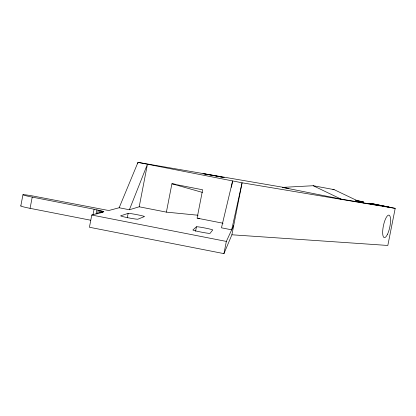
<?xml version="1.0" encoding="UTF-8"?>
<svg xmlns="http://www.w3.org/2000/svg" width="416" height="416" viewBox="0 0 416 416"><rect width="100%" height="100%" fill="white"/><g stroke="black" fill="none" stroke-linecap="round" stroke-linejoin="round"><path stroke-width="0.62" d="M20.8 205.972L22.937 194.808M90.636 220.215L30.072 208.338L32.224 197.101A11.523 0.608 10.6 0 1 23.083 194.683A11.523 0.608 10.6 0 1 36.234 196.633L107.224 210.246L109.356 210.361L119.153 207.756L129.386 209.763L139.194 206.794L166.395 212.129L198.073 215.244M32.224 197.101L94.073 209.227L103.901 211.635L91.785 215.036L89.424 227.256L223.948 253.63L231.899 234.785L242.081 182.79L395.2 208.374L387.816 245.461L231.899 234.785M92.992 214.848L94.073 209.227M96.091 214.183L96.933 209.815M97.547 213.85L98.27 210.101M98.904 213.507L99.507 210.382M100.142 213.148L100.625 210.647M101.249 212.774L101.613 210.896M102.201 212.373L102.445 211.12M102.872 212.576L103.111 211.323M127.27 217.844L128.133 213.382A8.32 0.437 10.8 0 1 137.062 214.692A8.32 0.437 10.8 0 1 144.399 216.575L137.888 219.185A8.798 0.489 10.8 0 1 128.393 217.828A8.798 0.489 10.8 0 1 120.697 215.816L128.133 213.382M137.727 163.639L137.977 162.37L284.955 187.626M139.194 206.794L147.441 164.226L129.386 209.763M166.395 212.129L171.907 183.763L175.76 184.324M195.572 231.239L196.446 226.777A8.289 0.437 11 0 1 204.927 227.999A8.289 0.437 11 0 1 212.706 229.965L210.075 233.345A8.762 0.489 11 0 1 201.084 232.081A8.762 0.489 11 0 1 192.889 229.975L196.446 226.777M231.379 187.283L232.622 180.934L221.458 227.817L231.686 229.824L242.081 182.79L137.977 162.37L119.153 207.756M223.948 253.63L226.34 241.42L233.75 225.337M360.589 202.68L360.838 201.427L363.428 201.864L363.194 203.044M395.2 208.374L372.939 203.762L370.406 203.336L389.189 207.173L368.332 203.325L379.298 205.52L341.026 199.092L282.547 187.387L313.191 185.723L334.116 189.628L360.885 202.426M332.831 189.696L334.116 189.628M197.746 218.213L199.685 218.395M282.547 187.387L288.865 188.469M223.028 223.236L197.101 218.15L202.628 189.79L171.907 183.763L202.504 192.436M91.785 215.036L226.34 241.42M355.202 200.221L363.428 201.864M356.174 200.496L360.838 201.427M313.191 185.723L341.026 199.092M30.072 208.338A11.518 0.707 10.5 0 1 20.972 205.816M214.552 175.635L202.977 173.649L224.136 177.559L214.552 175.635M387.296 234.645A11.492 3.26 -78.3 0 0 389.646 215.592A11.492 3.26 -78.3 0 0 382.907 228.805A11.492 3.26 -78.3 0 0 387.296 234.645"/></g></svg>
